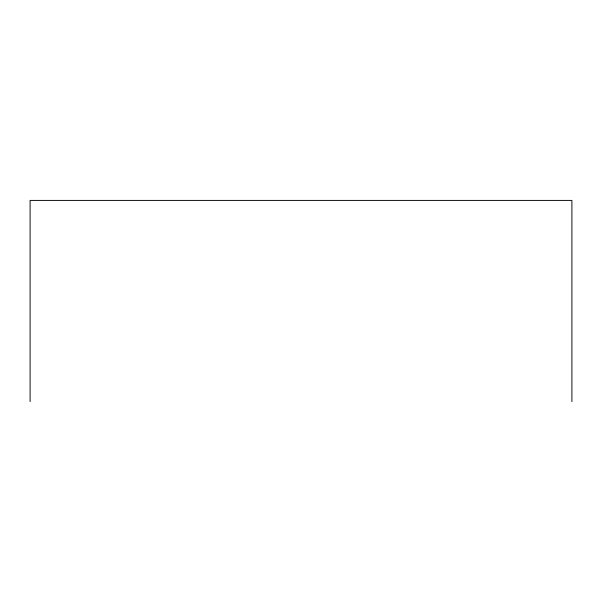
<?xml version="1.0" encoding="UTF-8"?>
<svg xmlns="http://www.w3.org/2000/svg" width="602" height="602" viewBox="0 0 602 602"><rect width="100%" height="100%" fill="white"/><g stroke="black" fill="none" stroke-linecap="round" stroke-linejoin="round"><path stroke-width="0.9" d="M571.9 401.594L571.9 200.406L30.1 200.406L30.1 401.594"/></g></svg>
